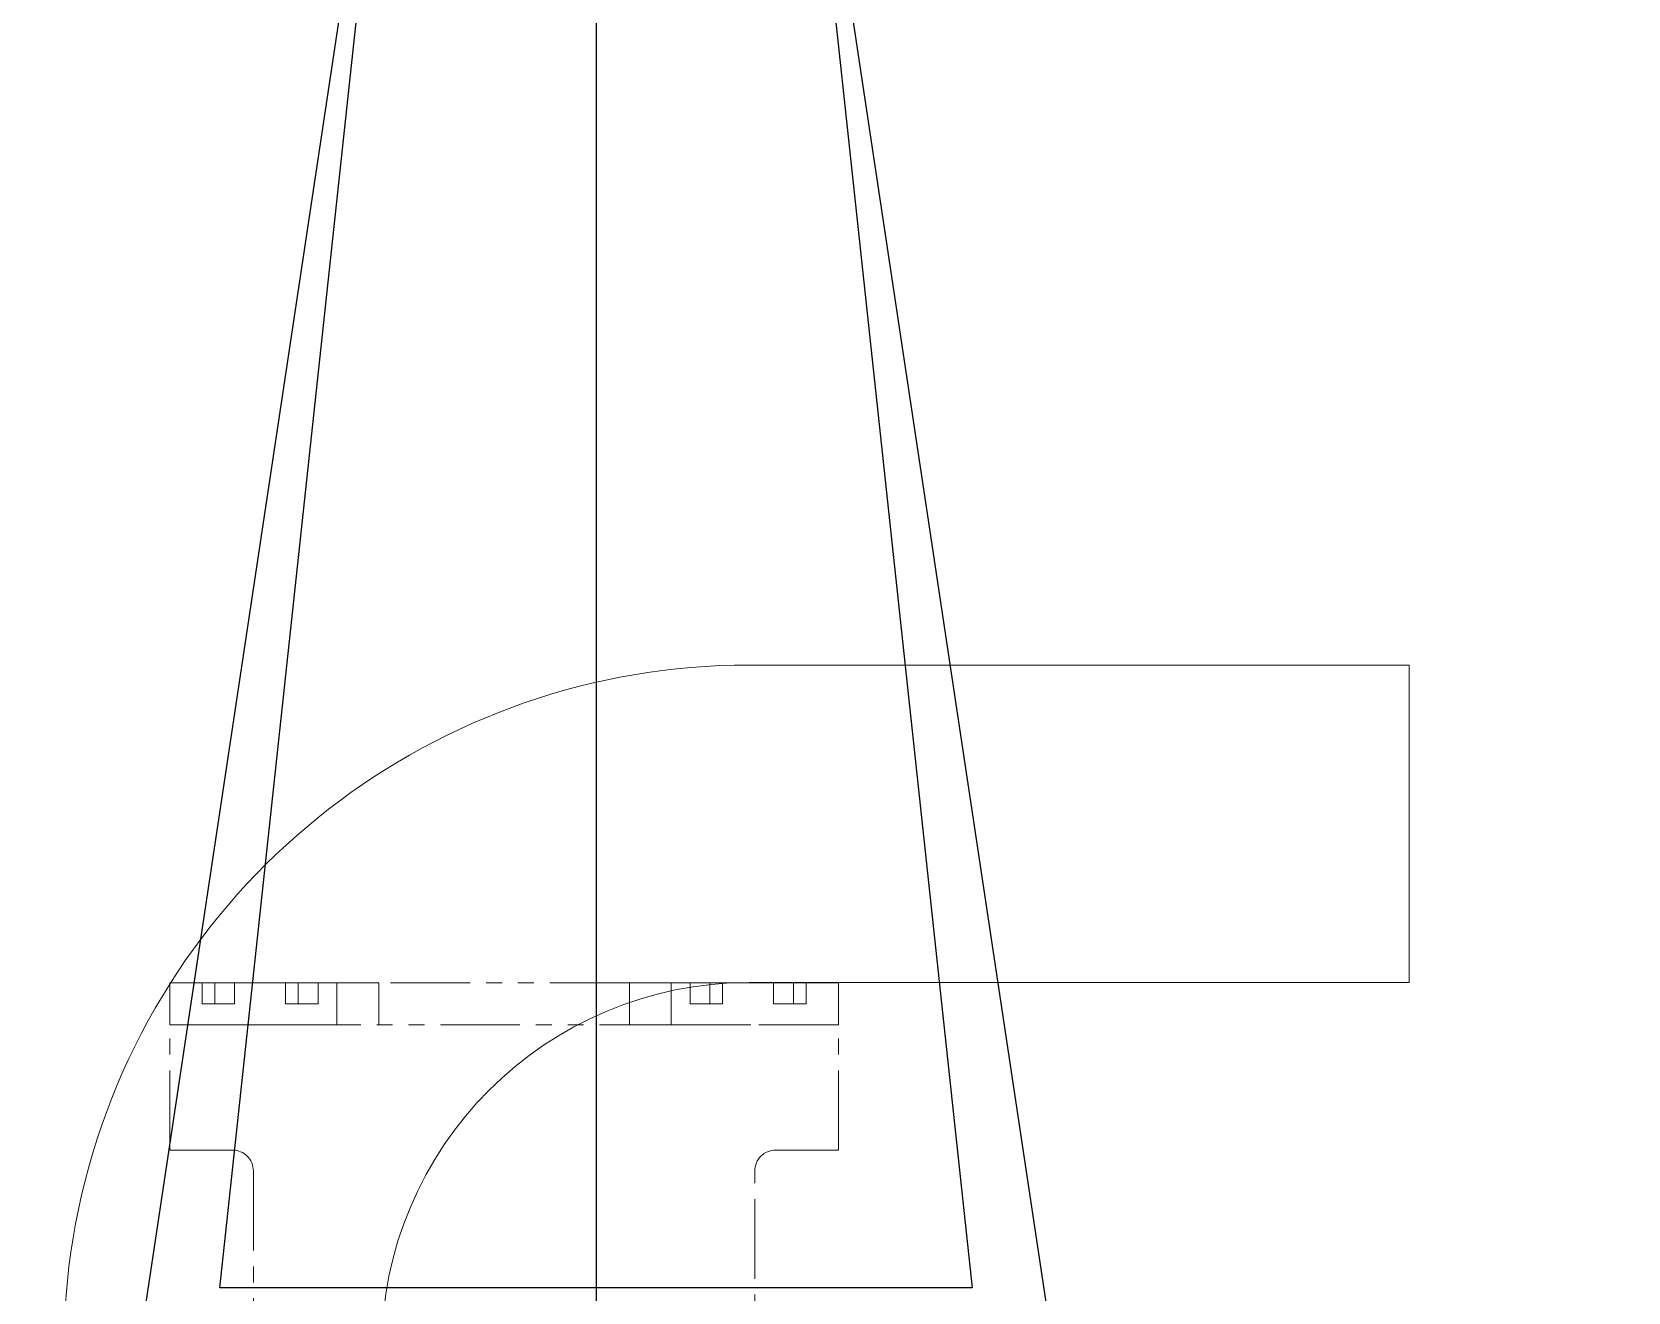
# Model space of a CAD drawing. Extents: x 500 to 100500, y -14500 to 21140.
# Drawn here: x 6134.1 to 6516.1, y 8925 to 9226.6 of the extents above; entities that cross this region are included whole.
import ezdxf

# ---------------------------------------------------------------- set-up
doc = ezdxf.new("R2010")
doc.units = 0
doc.linetypes.add('PHANTOM', pattern=[12.7, 6.35, -1.27, 1.27, -1.27, 1.27, -1.27])
doc.layers.get('0').update_dxf_attribs({"linetype": 'CONTINUOUS'})
doc.layers.add('D', color=7, linetype='CONTINUOUS')

# ---------------------------------------------------------------- blocks, each defined once
blk = doc.blocks.new('KZXCVASDF123')
at = {"color": 7, "linetype": 'Continuous', "lineweight": 18}
for p, q in [((-58560.92, -65889.57, 21.36), (-58402.92, -65889.57, 21.36)), ((-58402.92, -65889.57, 21.36), (-58402.92, -65965.57, 21.36)), ((-58560.92, -65965.57, 21.36), (-58402.92, -65965.57, 21.36))]:
    blk.add_line(p, q, dxfattribs=at)
for radius, end in [(164, 241.4079), (88, 270)]:
    blk.add_arc((-58560.92, -66053.57, 21.36), radius, 90, end, dxfattribs=at)
blk = doc.blocks.new('KA$C100bd9fb')
at = {"color": 60, "linetype": 'PHANTOM', "lineweight": 18, "ltscale": 3}
for p, q in [((0, 517, 21.36), (0, 507, 21.36)), ((0, 517, 21.36), (7.71, 517, 21.36)), ((7.71, 512, 21.36), (7.71, 517, 21.36)), ((10.75, 517, 21.36), (7.71, 517, 21.36)), ((10.75, 512, 21.36), (10.75, 517, 21.36)), ((15.5, 517, 21.36), (10.75, 517, 21.36)), ((15.5, 512, 21.36), (15.5, 517, 21.36)), ((15.5, 517, 21.36), (27.71, 517, 21.36)), ((27.71, 512, 21.36), (27.71, 517, 21.36)), ((30.75, 517, 21.36), (27.71, 517, 21.36)), ((30.75, 512, 21.36), (30.75, 517, 21.36)), ((35.5, 517, 21.36), (30.75, 517, 21.36)), ((35.5, 512, 21.36), (35.5, 517, 21.36)), ((35.5, 517, 21.36), (40, 517, 21.36)), ((40, 507, 21.36), (40, 517, 21.36)), ((50, 517, 21.36), (40, 517, 21.36)), ((50, 507, 21.36), (50, 517, 21.36)), ((110, 517, 21.36), (50, 517, 21.36)), ((110, 507, 21.36), (110, 517, 21.36)), ((120, 517, 21.36), (110, 517, 21.36)), ((120, 507, 21.36), (120, 517, 21.36)), ((120, 517, 21.36), (124.5, 517, 21.36)), ((124.5, 512, 21.36), (124.5, 517, 21.36)), ((129.25, 517, 21.36), (124.5, 517, 21.36)), ((129.25, 517, 21.36), (129.25, 512, 21.36)), ((132.29, 517, 21.36), (129.25, 517, 21.36)), ((132.29, 517, 21.36), (132.29, 512, 21.36)), ((132.29, 517, 21.36), (144.5, 517, 21.36)), ((144.5, 512, 21.36), (144.5, 517, 21.36)), ((149.25, 517, 21.36), (144.5, 517, 21.36)), ((149.25, 517, 21.36), (149.25, 512, 21.36)), ((152.29, 517, 21.36), (149.25, 517, 21.36)), ((152.29, 517, 21.36), (152.29, 512, 21.36)), ((152.29, 517, 21.36), (160, 517, 21.36)), ((160, 517, 21.36), (160, 507, 21.36)), ((15.5, 512, 21.36), (7.71, 512, 21.36)), ((35.5, 512, 21.36), (27.71, 512, 21.36)), ((132.29, 512, 21.36), (124.5, 512, 21.36)), ((152.29, 512, 21.36), (144.5, 512, 21.36)), ((0, 477, 21.36), (0, 507, 21.36)), ((160, 507, 21.36), (0, 507, 21.36)), ((0, 507, 21.36), (40, 507, 21.36)), ((120, 507, 21.36), (160, 507, 21.36)), ((160, 477, 21.36), (160, 507, 21.36)), ((0, 477, 21.36), (15, 477, 21.36)), ((160, 477, 21.36), (145, 477, 21.36)), ((20, 472, 21.36), (20, 370, 21.36)), ((140, 370, 21.36), (140, 472, 21.36))]:
    blk.add_line(p, q, dxfattribs=at)
for centre, start, end in [((15, 472, 21.36), 0, 90), ((145, 472, 21.36), 90, 180)]:
    blk.add_arc(centre, 5, start, end, dxfattribs=at)
blk = doc.blocks.new('KJVision F')
at = {"color": 2}
for p, q in [((7970.62, -72337.14, -10.47), (8170.62, -71007.14, -10.47)), ((8127.62, -71407.14, -10.47), (8170.62, -71007.14, -10.47)), ((8217.62, -71007.14, -10.47), (8217.62, -72337.14, -10.47)), ((8264.62, -71007.14, -10.47), (8464.62, -72337.14, -10.47)), ((8264.62, -71007.14, -10.47), (8307.62, -71407.14, -10.47)), ((8307.62, -71407.14, -10.47), (8127.62, -71407.14, -10.47))]:
    blk.add_line(p, q, dxfattribs=at)

msp = doc.modelspace()

# ---------------------------------------------------------------- block references
msp.add_blockref('KJVision F', (-1948.54, 80333.1))
at = {"layer": 'D', "color": 1}
msp.add_blockref('KZXCVASDF123', (64866.65, 74964.64, -31.83), dxfattribs=at)
at = {"layer": 'D', "color": 0}
msp.add_blockref('KA$C100bd9fb', (6167.08, 8481.96, -31.83), dxfattribs=at)

doc.saveas('drawing.dxf')
